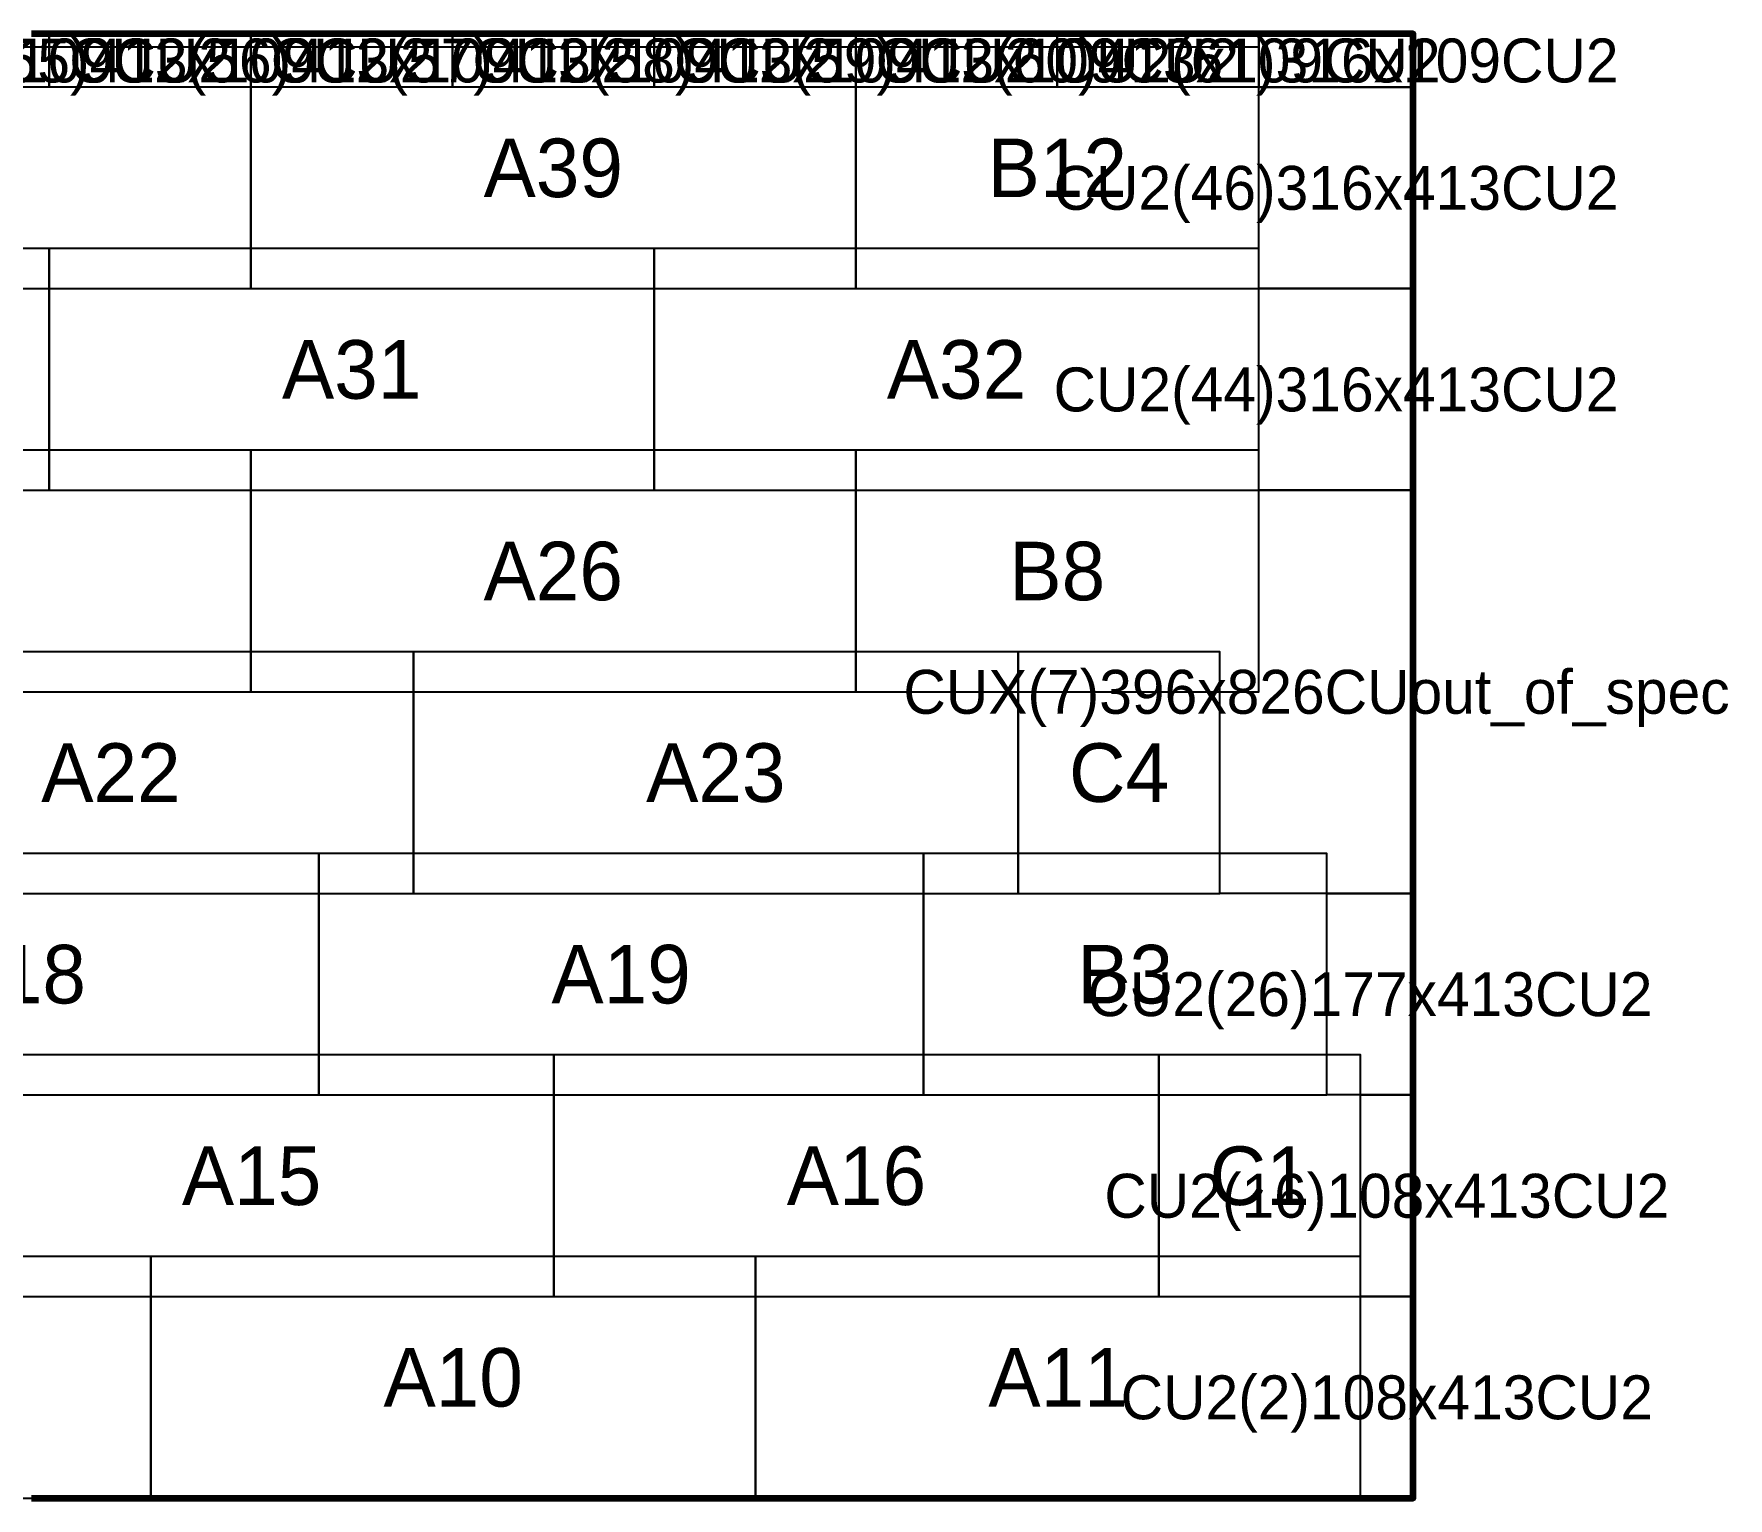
# Model space of a CAD drawing. Header units: metres. Extents: x 0 to 28345, y -34060 to 5454.
# Drawn here: x 12175 to 15645, y 0 to 3000 of the extents above; entities that cross this region are included whole.
import ezdxf
from ezdxf.enums import TextEntityAlignment as Align

# ---------------------------------------------------------------- set-up
doc = ezdxf.new("R2010")
doc.units = ezdxf.units.M
for name, color, linetype in [('BLOCCHI_CUSTOM', 3, 'Continuous'), ('BLOCCHI_STD', 7, 'Continuous'), ('PARETE', 5, 'Continuous'), ('TESTI', 7, 'Continuous')]:
    doc.layers.add(name, color=color, linetype=linetype)

msp = doc.modelspace()

# ---------------------------------------------------------------- linework, layer by layer
at = {"layer": 'BLOCCHI_CUSTOM'}
msp.add_lwpolyline([(12170, 3000), (12180, 3000), (12190, 3000), (12200, 3000), (12206, 3000), (12206, 2891), (11793, 2891)], dxfattribs=at)
for points in [[(12210, 3000), (12220, 3000), (12230, 3000), (12240, 3000), (12250, 3000), (12260, 3000), (12270, 3000), (12280, 3000), (12290, 3000), (12300, 3000), (12310, 3000), (12320, 3000), (12330, 3000), (12340, 3000), (12350, 3000), (12360, 3000), (12370, 3000), (12380, 3000), (12390, 3000), (12400, 3000), (12410, 3000), (12420, 3000), (12430, 3000), (12440, 3000), (12450, 3000), (12460, 3000), (12470, 3000), (12480, 3000), (12490, 3000), (12500, 3000), (12510, 3000), (12520, 3000), (12530, 3000), (12540, 3000), (12550, 3000), (12560, 3000), (12570, 3000), (12580, 3000), (12590, 3000), (12600, 3000), (12610, 3000), (12619, 3000), (12619, 2891), (12206, 2891), (12206, 3000), (12210, 3000)], [(12620, 3000), (12630, 3000), (12640, 3000), (12650, 3000), (12660, 3000), (12670, 3000), (12680, 3000), (12690, 3000), (12700, 3000), (12710, 3000), (12720, 3000), (12730, 3000), (12740, 3000), (12750, 3000), (12760, 3000), (12770, 3000), (12780, 3000), (12790, 3000), (12800, 3000), (12810, 3000), (12820, 3000), (12830, 3000), (12840, 3000), (12850, 3000), (12860, 3000), (12870, 3000), (12880, 3000), (12890, 3000), (12900, 3000), (12910, 3000), (12920, 3000), (12930, 3000), (12940, 3000), (12950, 3000), (12960, 3000), (12970, 3000), (12980, 3000), (12990, 3000), (13000, 3000), (13010, 3000), (13020, 3000), (13030, 3000), (13032, 3000), (13032, 2891), (12619, 2891), (12619, 3000), (12620, 3000)], [(13040, 3000), (13050, 3000), (13060, 3000), (13070, 3000), (13080, 3000), (13090, 3000), (13100, 3000), (13110, 3000), (13120, 3000), (13130, 3000), (13140, 3000), (13150, 3000), (13160, 3000), (13170, 3000), (13180, 3000), (13190, 3000), (13200, 3000), (13210, 3000), (13220, 3000), (13230, 3000), (13240, 3000), (13250, 3000), (13260, 3000), (13270, 3000), (13280, 3000), (13290, 3000), (13300, 3000), (13310, 3000), (13320, 3000), (13330, 3000), (13340, 3000), (13350, 3000), (13360, 3000), (13370, 3000), (13380, 3000), (13390, 3000), (13400, 3000), (13410, 3000), (13420, 3000), (13430, 3000), (13440, 3000), (13445, 3000), (13445, 2891), (13032, 2891), (13032, 3000), (13040, 3000)], [(13450, 3000), (13460, 3000), (13470, 3000), (13480, 3000), (13490, 3000), (13500, 3000), (13510, 3000), (13520, 3000), (13530, 3000), (13540, 3000), (13550, 3000), (13560, 3000), (13570, 3000), (13580, 3000), (13590, 3000), (13600, 3000), (13610, 3000), (13620, 3000), (13630, 3000), (13640, 3000), (13650, 3000), (13660, 3000), (13670, 3000), (13680, 3000), (13690, 3000), (13700, 3000), (13710, 3000), (13720, 3000), (13730, 3000), (13740, 3000), (13750, 3000), (13760, 3000), (13770, 3000), (13780, 3000), (13790, 3000), (13800, 3000), (13810, 3000), (13820, 3000), (13830, 3000), (13840, 3000), (13850, 3000), (13858, 3000), (13858, 2891), (13445, 2891), (13445, 3000), (13450, 3000)], [(13860, 3000), (13870, 3000), (13880, 3000), (13890, 3000), (13900, 3000), (13910, 3000), (13920, 3000), (13930, 3000), (13940, 3000), (13950, 3000), (13960, 3000), (13970, 3000), (13980, 3000), (13990, 3000), (14000, 3000), (14010, 3000), (14020, 3000), (14030, 3000), (14040, 3000), (14050, 3000), (14060, 3000), (14070, 3000), (14080, 3000), (14090, 3000), (14100, 3000), (14110, 3000), (14120, 3000), (14130, 3000), (14140, 3000), (14150, 3000), (14160, 3000), (14170, 3000), (14180, 3000), (14190, 3000), (14200, 3000), (14210, 3000), (14220, 3000), (14230, 3000), (14240, 3000), (14250, 3000), (14260, 3000), (14270, 3000), (14271, 3000), (14271, 2891), (13858, 2891), (13858, 3000), (13860, 3000)], [(14280, 3000), (14290, 3000), (14300, 3000), (14310, 3000), (14320, 3000), (14330, 3000), (14340, 3000), (14350, 3000), (14360, 3000), (14370, 3000), (14380, 3000), (14390, 3000), (14400, 3000), (14410, 3000), (14420, 3000), (14430, 3000), (14440, 3000), (14450, 3000), (14460, 3000), (14470, 3000), (14480, 3000), (14490, 3000), (14500, 3000), (14510, 3000), (14520, 3000), (14530, 3000), (14540, 3000), (14550, 3000), (14560, 3000), (14570, 3000), (14580, 3000), (14590, 3000), (14600, 3000), (14610, 3000), (14620, 3000), (14630, 3000), (14640, 3000), (14650, 3000), (14660, 3000), (14670, 3000), (14680, 3000), (14684, 3000), (14684, 2891), (14271, 2891), (14271, 3000), (14280, 3000)], [(14690, 3000), (14700, 3000), (14710, 3000), (14720, 3000), (14730, 3000), (14740, 3000), (14750, 3000), (14760, 3000), (14770, 3000), (14780, 3000), (14790, 3000), (14800, 3000), (14810, 3000), (14820, 3000), (14830, 3000), (14840, 3000), (14850, 3000), (14860, 3000), (14870, 3000), (14880, 3000), (14890, 3000), (14900, 3000), (14910, 3000), (14920, 3000), (14930, 3000), (14940, 3000), (14950, 3000), (14960, 3000), (14970, 3000), (14980, 3000), (14990, 3000), (15000, 3000), (15000, 2990), (15000, 2980), (15000, 2970), (15000, 2960), (15000, 2950), (15000, 2940), (15000, 2930), (15000, 2920), (15000, 2910), (15000, 2900), (15000, 2891), (14684, 2891), (14684, 3000), (14690, 3000)], [(15000, 2890), (15000, 2880), (15000, 2870), (15000, 2860), (15000, 2850), (15000, 2840), (15000, 2830), (15000, 2820), (15000, 2810), (15000, 2800), (15000, 2790), (15000, 2780), (15000, 2770), (15000, 2760), (15000, 2750), (15000, 2740), (15000, 2730), (15000, 2720), (15000, 2710), (15000, 2700), (15000, 2690), (15000, 2680), (15000, 2670), (15000, 2660), (15000, 2650), (15000, 2640), (15000, 2630), (15000, 2620), (15000, 2610), (15000, 2600), (15000, 2590), (15000, 2580), (15000, 2570), (15000, 2560), (15000, 2550), (15000, 2540), (15000, 2530), (15000, 2520), (15000, 2510), (15000, 2500), (15000, 2490), (15000, 2480), (15000, 2478), (14684, 2478), (14684, 2891), (15000, 2891), (15000, 2890)], [(15000, 2450), (15000, 2440), (15000, 2430), (15000, 2420), (15000, 2410), (15000, 2400), (15000, 2390), (15000, 2380), (15000, 2370), (15000, 2360), (15000, 2350), (15000, 2340), (15000, 2330), (15000, 2320), (15000, 2310), (15000, 2300), (15000, 2290), (15000, 2280), (15000, 2270), (15000, 2260), (15000, 2250), (15000, 2240), (15000, 2230), (15000, 2220), (15000, 2210), (15000, 2200), (15000, 2190), (15000, 2180), (15000, 2170), (15000, 2160), (15000, 2150), (15000, 2140), (15000, 2130), (15000, 2120), (15000, 2110), (15000, 2100), (15000, 2090), (15000, 2080), (15000, 2070), (15000, 2065), (14684, 2065), (14684, 2478), (15000, 2478), (15000, 2470), (15000, 2460), (15000, 2450)], [(15000, 1610), (15000, 1600), (15000, 1590), (15000, 1580), (15000, 1570), (15000, 1560), (15000, 1550), (15000, 1540), (15000, 1530), (15000, 1520), (15000, 1510), (15000, 1500), (15000, 1490), (15000, 1480), (15000, 1470), (15000, 1460), (15000, 1450), (15000, 1440), (15000, 1430), (15000, 1420), (15000, 1410), (15000, 1400), (15000, 1390), (15000, 1380), (15000, 1370), (15000, 1360), (15000, 1350), (15000, 1340), (15000, 1330), (15000, 1320), (15000, 1310), (15000, 1300), (15000, 1290), (15000, 1280), (15000, 1270), (15000, 1260), (15000, 1250), (15000, 1240), (15000, 1239), (14604, 1239), (14604, 1652), (14684, 1652), (14684, 2065), (15000, 2065), (15000, 2060), (15000, 2050), (15000, 2040), (15000, 2030), (15000, 2020), (15000, 2010), (15000, 2000), (15000, 1990), (15000, 1980), (15000, 1970), (15000, 1960), (15000, 1950), (15000, 1940), (15000, 1930), (15000, 1920), (15000, 1910), (15000, 1900), (15000, 1890), (15000, 1880), (15000, 1870), (15000, 1860), (15000, 1850), (15000, 1840), (15000, 1830), (15000, 1820), (15000, 1810), (15000, 1800), (15000, 1790), (15000, 1780), (15000, 1770), (15000, 1760), (15000, 1750), (15000, 1740), (15000, 1730), (15000, 1720), (15000, 1710), (15000, 1700), (15000, 1690), (15000, 1680), (15000, 1670), (15000, 1660), (15000, 1652), (15000, 1650), (15000, 1640), (15000, 1630), (15000, 1620), (15000, 1610)], [(15000, 1210), (15000, 1200), (15000, 1190), (15000, 1180), (15000, 1170), (15000, 1160), (15000, 1150), (15000, 1140), (15000, 1130), (15000, 1120), (15000, 1110), (15000, 1100), (15000, 1090), (15000, 1080), (15000, 1070), (15000, 1060), (15000, 1050), (15000, 1040), (15000, 1030), (15000, 1020), (15000, 1010), (15000, 1000), (15000, 990), (15000, 980), (15000, 970), (15000, 960), (15000, 950), (15000, 940), (15000, 930), (15000, 920), (15000, 910), (15000, 900), (15000, 890), (15000, 880), (15000, 870), (15000, 860), (15000, 850), (15000, 840), (15000, 830), (15000, 826), (14823, 826), (14823, 1239), (15000, 1239), (15000, 1230), (15000, 1220), (15000, 1210)], [(15000, 800), (15000, 790), (15000, 780), (15000, 770), (15000, 760), (15000, 750), (15000, 740), (15000, 730), (15000, 720), (15000, 710), (15000, 700), (15000, 690), (15000, 680), (15000, 670), (15000, 660), (15000, 650), (15000, 640), (15000, 630), (15000, 620), (15000, 610), (15000, 600), (15000, 590), (15000, 580), (15000, 570), (15000, 560), (15000, 550), (15000, 540), (15000, 530), (15000, 520), (15000, 510), (15000, 500), (15000, 490), (15000, 480), (15000, 470), (15000, 460), (15000, 450), (15000, 440), (15000, 430), (15000, 420), (15000, 413), (14892, 413), (14892, 826), (15000, 826), (15000, 820), (15000, 810), (15000, 800)], [(15000, 400), (15000, 390), (15000, 380), (15000, 370), (15000, 360), (15000, 350), (15000, 340), (15000, 330), (15000, 320), (15000, 310), (15000, 300), (15000, 290), (15000, 280), (15000, 270), (15000, 260), (15000, 250), (15000, 240), (15000, 230), (15000, 220), (15000, 210), (15000, 200), (15000, 190), (15000, 180), (15000, 170), (15000, 160), (15000, 150), (15000, 140), (15000, 130), (15000, 120), (15000, 110), (15000, 100), (15000, 90), (15000, 80), (15000, 70), (15000, 60), (15000, 50), (15000, 40), (15000, 30), (15000, 20), (15000, 10), (15000, 0), (14990, 0), (14980, 0), (14970, 0), (14960, 0), (14950, 0), (14940, 0), (14930, 0), (14920, 0), (14910, 0), (14900, 0), (14892, 0), (14892, 413), (15000, 413), (15000, 410), (15000, 400)]]:
    msp.add_lwpolyline(points, close=True, dxfattribs=at)
at = {"layer": 'BLOCCHI_STD'}
for points in [[(11380, 2478), (12619, 2478), (12619, 2973), (11380, 2973), (11380, 2478)], [(12619, 2478), (13858, 2478), (13858, 2973), (12619, 2973), (12619, 2478)], [(13858, 2478), (14684, 2478), (14684, 2973), (13858, 2973), (13858, 2478)], [(10967, 2065), (12206, 2065), (12206, 2560), (10967, 2560), (10967, 2065)], [(12206, 2065), (13445, 2065), (13445, 2560), (12206, 2560), (12206, 2065)], [(13445, 2065), (14684, 2065), (14684, 2560), (13445, 2560), (13445, 2065)], [(11380, 1652), (12619, 1652), (12619, 2147), (11380, 2147), (11380, 1652)], [(12619, 1652), (13858, 1652), (13858, 2147), (12619, 2147), (12619, 1652)], [(13858, 1652), (14684, 1652), (14684, 2147), (13858, 2147), (13858, 1652)], [(11713, 1239), (12952, 1239), (12952, 1734), (11713, 1734), (11713, 1239)], [(12952, 1239), (14191, 1239), (14191, 1734), (12952, 1734), (12952, 1239)], [(14191, 1239), (14604, 1239), (14604, 1734), (14191, 1734), (14191, 1239)], [(11519, 826), (12758, 826), (12758, 1321), (11519, 1321), (11519, 826)], [(12758, 826), (13997, 826), (13997, 1321), (12758, 1321), (12758, 826)], [(13997, 826), (14823, 826), (14823, 1321), (13997, 1321), (13997, 826)], [(12001, 413), (13240, 413), (13240, 908), (12001, 908), (12001, 413)], [(13240, 413), (14479, 413), (14479, 908), (13240, 908), (13240, 413)], [(14479, 413), (14892, 413), (14892, 908), (14479, 908), (14479, 413)], [(11175, 0), (12414, 0), (12414, 495), (11175, 495), (11175, 0)], [(12414, 0), (13653, 0), (13653, 495), (12414, 495), (12414, 0)], [(13653, 0), (14892, 0), (14892, 495), (13653, 495), (13653, 0)]]:
    msp.add_lwpolyline(points, dxfattribs=at)
at = {"layer": 'PARETE', "lineweight": 100}
msp.add_lwpolyline([(12170, 0), (12180, 0), (12190, 0), (12200, 0), (12210, 0), (12220, 0), (12230, 0), (12240, 0), (12250, 0), (12260, 0), (12270, 0), (12280, 0), (12290, 0), (12300, 0), (12310, 0), (12320, 0), (12330, 0), (12340, 0), (12350, 0), (12360, 0), (12370, 0), (12380, 0), (12390, 0), (12400, 0), (12410, 0), (12420, 0), (12430, 0), (12440, 0), (12450, 0), (12460, 0), (12470, 0), (12480, 0), (12490, 0), (12500, 0), (12510, 0), (12520, 0), (12530, 0), (12540, 0), (12550, 0), (12560, 0), (12570, 0), (12580, 0), (12590, 0), (12600, 0), (12610, 0), (12620, 0), (12630, 0), (12640, 0), (12650, 0), (12660, 0), (12670, 0), (12680, 0), (12690, 0), (12700, 0), (12710, 0), (12720, 0), (12730, 0), (12740, 0), (12750, 0), (12760, 0), (12770, 0), (12780, 0), (12790, 0), (12800, 0), (12810, 0), (12820, 0), (12830, 0), (12840, 0), (12850, 0), (12860, 0), (12870, 0), (12880, 0), (12890, 0), (12900, 0), (12910, 0), (12920, 0), (12930, 0), (12940, 0), (12950, 0), (12960, 0), (12970, 0), (12980, 0), (12990, 0), (13000, 0), (13010, 0), (13020, 0), (13030, 0), (13040, 0), (13050, 0), (13060, 0), (13070, 0), (13080, 0), (13090, 0), (13100, 0), (13110, 0), (13120, 0), (13130, 0), (13140, 0), (13150, 0), (13160, 0), (13170, 0), (13180, 0), (13190, 0), (13200, 0), (13210, 0), (13220, 0), (13230, 0), (13240, 0), (13250, 0), (13260, 0), (13270, 0), (13280, 0), (13290, 0), (13300, 0), (13310, 0), (13320, 0), (13330, 0), (13340, 0), (13350, 0), (13360, 0), (13370, 0), (13380, 0), (13390, 0), (13400, 0), (13410, 0), (13420, 0), (13430, 0), (13440, 0), (13450, 0), (13460, 0), (13470, 0), (13480, 0), (13490, 0), (13500, 0), (13510, 0), (13520, 0), (13530, 0), (13540, 0), (13550, 0), (13560, 0), (13570, 0), (13580, 0), (13590, 0), (13600, 0), (13610, 0), (13620, 0), (13630, 0), (13640, 0), (13650, 0), (13660, 0), (13670, 0), (13680, 0), (13690, 0), (13700, 0), (13710, 0), (13720, 0), (13730, 0), (13740, 0), (13750, 0), (13760, 0), (13770, 0), (13780, 0), (13790, 0), (13800, 0), (13810, 0), (13820, 0), (13830, 0), (13840, 0), (13850, 0), (13860, 0), (13870, 0), (13880, 0), (13890, 0), (13900, 0), (13910, 0), (13920, 0), (13930, 0), (13940, 0), (13950, 0), (13960, 0), (13970, 0), (13980, 0), (13990, 0), (14000, 0), (14010, 0), (14020, 0), (14030, 0), (14040, 0), (14050, 0), (14060, 0), (14070, 0), (14080, 0), (14090, 0), (14100, 0), (14110, 0), (14120, 0), (14130, 0), (14140, 0), (14150, 0), (14160, 0), (14170, 0), (14180, 0), (14190, 0), (14200, 0), (14210, 0), (14220, 0), (14230, 0), (14240, 0), (14250, 0), (14260, 0), (14270, 0), (14280, 0), (14290, 0), (14300, 0), (14310, 0), (14320, 0), (14330, 0), (14340, 0), (14350, 0), (14360, 0), (14370, 0), (14380, 0), (14390, 0), (14400, 0), (14410, 0), (14420, 0), (14430, 0), (14440, 0), (14450, 0), (14460, 0), (14470, 0), (14480, 0), (14490, 0), (14500, 0), (14510, 0), (14520, 0), (14530, 0), (14540, 0), (14550, 0), (14560, 0), (14570, 0), (14580, 0), (14590, 0), (14600, 0), (14610, 0), (14620, 0), (14630, 0), (14640, 0), (14650, 0), (14660, 0), (14670, 0), (14680, 0), (14690, 0), (14700, 0), (14710, 0), (14720, 0), (14730, 0), (14740, 0), (14750, 0), (14760, 0), (14770, 0), (14780, 0), (14790, 0), (14800, 0), (14810, 0), (14820, 0), (14830, 0), (14840, 0), (14850, 0), (14860, 0), (14870, 0), (14880, 0), (14890, 0), (14900, 0), (14910, 0), (14920, 0), (14930, 0), (14940, 0), (14950, 0), (14960, 0), (14970, 0), (14980, 0), (14990, 0), (15000, 0), (15000, 10), (15000, 20), (15000, 30), (15000, 40), (15000, 50), (15000, 60), (15000, 70), (15000, 80), (15000, 90), (15000, 100), (15000, 110), (15000, 120), (15000, 130), (15000, 140), (15000, 150), (15000, 160), (15000, 170), (15000, 180), (15000, 190), (15000, 200), (15000, 210), (15000, 220), (15000, 230), (15000, 240), (15000, 250), (15000, 260), (15000, 270), (15000, 280), (15000, 290), (15000, 300), (15000, 310), (15000, 320), (15000, 330), (15000, 340), (15000, 350), (15000, 360), (15000, 370), (15000, 380), (15000, 390), (15000, 400), (15000, 410), (15000, 420), (15000, 430), (15000, 440), (15000, 450), (15000, 460), (15000, 470), (15000, 480), (15000, 490), (15000, 500), (15000, 510), (15000, 520), (15000, 530), (15000, 540), (15000, 550), (15000, 560), (15000, 570), (15000, 580), (15000, 590), (15000, 600), (15000, 610), (15000, 620), (15000, 630), (15000, 640), (15000, 650), (15000, 660), (15000, 670), (15000, 680), (15000, 690), (15000, 700), (15000, 710), (15000, 720), (15000, 730), (15000, 740), (15000, 750), (15000, 760), (15000, 770), (15000, 780), (15000, 790), (15000, 800), (15000, 810), (15000, 820), (15000, 830), (15000, 840), (15000, 850), (15000, 860), (15000, 870), (15000, 880), (15000, 890), (15000, 900), (15000, 910), (15000, 920), (15000, 930), (15000, 940), (15000, 950), (15000, 960), (15000, 970), (15000, 980), (15000, 990), (15000, 1000), (15000, 1010), (15000, 1020), (15000, 1030), (15000, 1040), (15000, 1050), (15000, 1060), (15000, 1070), (15000, 1080), (15000, 1090), (15000, 1100), (15000, 1110), (15000, 1120), (15000, 1130), (15000, 1140), (15000, 1150), (15000, 1160), (15000, 1170), (15000, 1180), (15000, 1190), (15000, 1200), (15000, 1210), (15000, 1220), (15000, 1230), (15000, 1240), (15000, 1250), (15000, 1260), (15000, 1270), (15000, 1280), (15000, 1290), (15000, 1300), (15000, 1310), (15000, 1320), (15000, 1330), (15000, 1340), (15000, 1350), (15000, 1360), (15000, 1370), (15000, 1380), (15000, 1390), (15000, 1400), (15000, 1410), (15000, 1420), (15000, 1430), (15000, 1440), (15000, 1450), (15000, 1460), (15000, 1470), (15000, 1480), (15000, 1490), (15000, 1500), (15000, 1510), (15000, 1520), (15000, 1530), (15000, 1540), (15000, 1550), (15000, 1560), (15000, 1570), (15000, 1580), (15000, 1590), (15000, 1600), (15000, 1610), (15000, 1620), (15000, 1630), (15000, 1640), (15000, 1650), (15000, 1660), (15000, 1670), (15000, 1680), (15000, 1690), (15000, 1700), (15000, 1710), (15000, 1720), (15000, 1730), (15000, 1740), (15000, 1750), (15000, 1760), (15000, 1770), (15000, 1780), (15000, 1790), (15000, 1800), (15000, 1810), (15000, 1820), (15000, 1830), (15000, 1840), (15000, 1850), (15000, 1860), (15000, 1870), (15000, 1880), (15000, 1890), (15000, 1900), (15000, 1910), (15000, 1920), (15000, 1930), (15000, 1940), (15000, 1950), (15000, 1960), (15000, 1970), (15000, 1980), (15000, 1990), (15000, 2000), (15000, 2010), (15000, 2020), (15000, 2030), (15000, 2040), (15000, 2050), (15000, 2060), (15000, 2070), (15000, 2080), (15000, 2090), (15000, 2100), (15000, 2110), (15000, 2120), (15000, 2130), (15000, 2140), (15000, 2150), (15000, 2160), (15000, 2170), (15000, 2180), (15000, 2190), (15000, 2200), (15000, 2210), (15000, 2220), (15000, 2230), (15000, 2240), (15000, 2250), (15000, 2260), (15000, 2270), (15000, 2280), (15000, 2290), (15000, 2300), (15000, 2310), (15000, 2320), (15000, 2330), (15000, 2340), (15000, 2350), (15000, 2360), (15000, 2370), (15000, 2380), (15000, 2390), (15000, 2400), (15000, 2410), (15000, 2420), (15000, 2430), (15000, 2440), (15000, 2450), (15000, 2460), (15000, 2470), (15000, 2480), (15000, 2490), (15000, 2500), (15000, 2510), (15000, 2520), (15000, 2530), (15000, 2540), (15000, 2550), (15000, 2560), (15000, 2570), (15000, 2580), (15000, 2590), (15000, 2600), (15000, 2610), (15000, 2620), (15000, 2630), (15000, 2640), (15000, 2650), (15000, 2660), (15000, 2670), (15000, 2680), (15000, 2690), (15000, 2700), (15000, 2710), (15000, 2720), (15000, 2730), (15000, 2740), (15000, 2750), (15000, 2760), (15000, 2770), (15000, 2780), (15000, 2790), (15000, 2800), (15000, 2810), (15000, 2820), (15000, 2830), (15000, 2840), (15000, 2850), (15000, 2860), (15000, 2870), (15000, 2880), (15000, 2890), (15000, 2900), (15000, 2910), (15000, 2920), (15000, 2930), (15000, 2940), (15000, 2950), (15000, 2960), (15000, 2970), (15000, 2980), (15000, 2990), (15000, 3000), (14990, 3000), (14980, 3000), (14970, 3000), (14960, 3000), (14950, 3000), (14940, 3000), (14930, 3000), (14920, 3000), (14910, 3000), (14900, 3000), (14890, 3000), (14880, 3000), (14870, 3000), (14860, 3000), (14850, 3000), (14840, 3000), (14830, 3000), (14820, 3000), (14810, 3000), (14800, 3000), (14790, 3000), (14780, 3000), (14770, 3000), (14760, 3000), (14750, 3000), (14740, 3000), (14730, 3000), (14720, 3000), (14710, 3000), (14700, 3000), (14690, 3000), (14680, 3000), (14670, 3000), (14660, 3000), (14650, 3000), (14640, 3000), (14630, 3000), (14620, 3000), (14610, 3000), (14600, 3000), (14590, 3000), (14580, 3000), (14570, 3000), (14560, 3000), (14550, 3000), (14540, 3000), (14530, 3000), (14520, 3000), (14510, 3000), (14500, 3000), (14490, 3000), (14480, 3000), (14470, 3000), (14460, 3000), (14450, 3000), (14440, 3000), (14430, 3000), (14420, 3000), (14410, 3000), (14400, 3000), (14390, 3000), (14380, 3000), (14370, 3000), (14360, 3000), (14350, 3000), (14340, 3000), (14330, 3000), (14320, 3000), (14310, 3000), (14300, 3000), (14290, 3000), (14280, 3000), (14270, 3000), (14260, 3000), (14250, 3000), (14240, 3000), (14230, 3000), (14220, 3000), (14210, 3000), (14200, 3000), (14190, 3000), (14180, 3000), (14170, 3000), (14160, 3000), (14150, 3000), (14140, 3000), (14130, 3000), (14120, 3000), (14110, 3000), (14100, 3000), (14090, 3000), (14080, 3000), (14070, 3000), (14060, 3000), (14050, 3000), (14040, 3000), (14030, 3000), (14020, 3000), (14010, 3000), (14000, 3000), (13990, 3000), (13980, 3000), (13970, 3000), (13960, 3000), (13950, 3000), (13940, 3000), (13930, 3000), (13920, 3000), (13910, 3000), (13900, 3000), (13890, 3000), (13880, 3000), (13870, 3000), (13860, 3000), (13850, 3000), (13840, 3000), (13830, 3000), (13820, 3000), (13810, 3000), (13800, 3000), (13790, 3000), (13780, 3000), (13770, 3000), (13760, 3000), (13750, 3000), (13740, 3000), (13730, 3000), (13720, 3000), (13710, 3000), (13700, 3000), (13690, 3000), (13680, 3000), (13670, 3000), (13660, 3000), (13650, 3000), (13640, 3000), (13630, 3000), (13620, 3000), (13610, 3000), (13600, 3000), (13590, 3000), (13580, 3000), (13570, 3000), (13560, 3000), (13550, 3000), (13540, 3000), (13530, 3000), (13520, 3000), (13510, 3000), (13500, 3000), (13490, 3000), (13480, 3000), (13470, 3000), (13460, 3000), (13450, 3000), (13440, 3000), (13430, 3000), (13420, 3000), (13410, 3000), (13400, 3000), (13390, 3000), (13380, 3000), (13370, 3000), (13360, 3000), (13350, 3000), (13340, 3000), (13330, 3000), (13320, 3000), (13310, 3000), (13300, 3000), (13290, 3000), (13280, 3000), (13270, 3000), (13260, 3000), (13250, 3000), (13240, 3000), (13230, 3000), (13220, 3000), (13210, 3000), (13200, 3000), (13190, 3000), (13180, 3000), (13170, 3000), (13160, 3000), (13150, 3000), (13140, 3000), (13130, 3000), (13120, 3000), (13110, 3000), (13100, 3000), (13090, 3000), (13080, 3000), (13070, 3000), (13060, 3000), (13050, 3000), (13040, 3000), (13030, 3000), (13020, 3000), (13010, 3000), (13000, 3000), (12990, 3000), (12980, 3000), (12970, 3000), (12960, 3000), (12950, 3000), (12940, 3000), (12930, 3000), (12920, 3000), (12910, 3000), (12900, 3000), (12890, 3000), (12880, 3000), (12870, 3000), (12860, 3000), (12850, 3000), (12840, 3000), (12830, 3000), (12820, 3000), (12810, 3000), (12800, 3000), (12790, 3000), (12780, 3000), (12770, 3000), (12760, 3000), (12750, 3000), (12740, 3000), (12730, 3000), (12720, 3000), (12710, 3000), (12700, 3000), (12690, 3000), (12680, 3000), (12670, 3000), (12660, 3000), (12650, 3000), (12640, 3000), (12630, 3000), (12620, 3000), (12610, 3000), (12600, 3000), (12590, 3000), (12580, 3000), (12570, 3000), (12560, 3000), (12550, 3000), (12540, 3000), (12530, 3000), (12520, 3000), (12510, 3000), (12500, 3000), (12490, 3000), (12480, 3000), (12470, 3000), (12460, 3000), (12450, 3000), (12440, 3000), (12430, 3000), (12420, 3000), (12410, 3000), (12400, 3000), (12390, 3000), (12380, 3000), (12370, 3000), (12360, 3000), (12350, 3000), (12340, 3000), (12330, 3000), (12320, 3000), (12310, 3000), (12300, 3000), (12290, 3000), (12280, 3000), (12270, 3000), (12260, 3000), (12250, 3000), (12240, 3000), (12230, 3000), (12220, 3000), (12210, 3000), (12200, 3000), (12190, 3000), (12180, 3000), (12170, 3000)], dxfattribs=at)

# ---------------------------------------------------------------- texts
at = {"layer": 'TESTI'}
for s, height, p in [('CU2(54)413x109CU2', 90, (11999.5, 2945.5)), ('CU2(55)413x109CU2', 90, (12412.5, 2945.5)), ('CU2(56)413x109CU2', 90, (12825.5, 2945.5)), ('CU2(57)413x109CU2', 90, (13238.5, 2945.5)), ('CU2(58)413x109CU2', 90, (13651.5, 2945.5)), ('CU2(59)413x109CU2', 90, (14064.5, 2945.5)), ('CU2(60)413x109CU2', 90, (14477.5, 2945.5)), ('CU2(61)316x109CU2', 90, (14842, 2945.5)), ('A39', 120, (13238.5, 2725.5)), ('B12', 120, (14271, 2725.5)), ('CU2(46)316x413CU2', 90, (14842, 2684.5)), ('A31', 120, (12825.5, 2312.5)), ('A32', 120, (14064.5, 2312.5)), ('CU2(44)316x413CU2', 90, (14842, 2271.5)), ('A26', 120, (13238.5, 1899.5)), ('B8', 120, (14271, 1899.5)), ('CUX(7)396x826CUout_of_spec', 90, (14802, 1652)), ('A22', 120, (12332.5, 1486.5)), ('A23', 120, (13571.5, 1486.5)), ('C4', 120, (14397.5, 1486.5)), ('A18', 120, (12138.5, 1073.5)), ('A19', 120, (13377.5, 1073.5)), ('B3', 120, (14410, 1073.5)), ('CU2(26)177x413CU2', 90, (14911.5, 1032.5)), ('A15', 120, (12620.5, 660.5)), ('A16', 120, (13859.5, 660.5)), ('C1', 120, (14685.5, 660.5)), ('CU2(16)108x413CU2', 90, (14946, 619.5)), ('A10', 120, (13033.5, 247.5)), ('A11', 120, (14272.5, 247.5)), ('CU2(2)108x413CU2', 90, (14946, 206.5))]:
    msp.add_text(s, height=height, dxfattribs=at).set_placement(p, align=Align.MIDDLE_CENTER)

doc.saveas('drawing.dxf')
